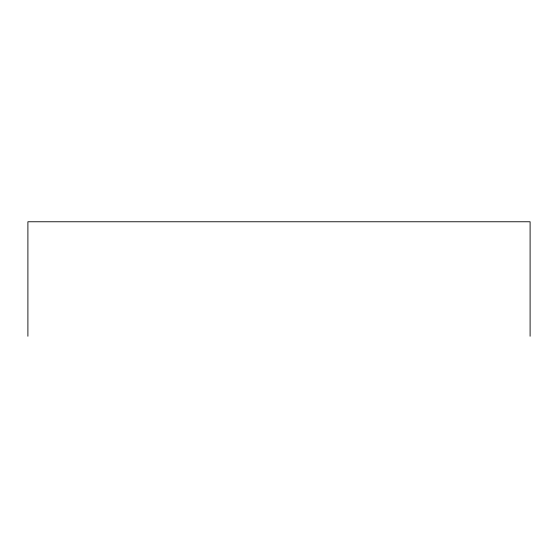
<?xml version="1.0" encoding="UTF-8"?>
<svg xmlns="http://www.w3.org/2000/svg" width="558" height="558" viewBox="0 0 558 558"><rect width="100%" height="100%" fill="white"/><g stroke="black" fill="none" stroke-linecap="round" stroke-linejoin="round"><path stroke-width="0.84" d="M530.1 336.237L530.1 221.763L27.9 221.763L27.9 336.237"/></g></svg>
